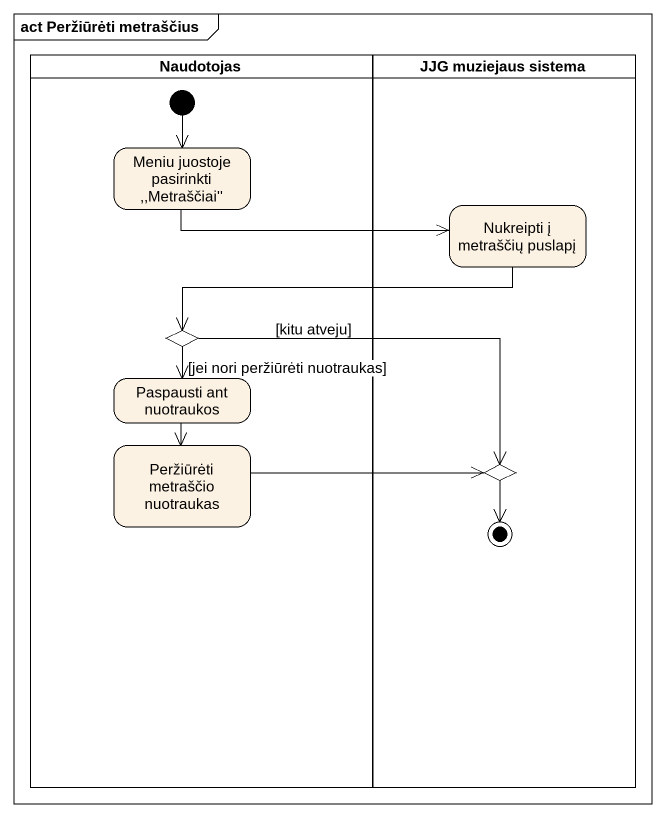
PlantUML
@startuml
mainframe act Peržiūrėti metraščius
hide empty description
state Naudotojas <<partition>> {
  state "Meniu juostoje pasirinkti ,,Metraščiai''" as Meniu_juostoje_pasirinkti
  state choice1 <<choice>>
  state "Paspausti ant nuotraukos" as Paspausti_ant_nuotraukos
  state "Peržiūrėti metraščio nuotraukas" as Peržiūrėti_metraščio
  [*] --> Meniu_juostoje_pasirinkti
}
state "JJG muziejaus sistema" as JJG_muziejaus_sistema <<partition>> {
  state "Nukreipti į metraščių puslapį" as Nukreipti_į_metraščių
  state choice2 <<choice>>
  choice2 --> [*]
}
Meniu_juostoje_pasirinkti -right-> Nukreipti_į_metraščių
Nukreipti_į_metraščių -left-> choice1
choice1 --> Paspausti_ant_nuotraukos : [jei nori peržiūrėti nuotraukas]
choice1 -right-> choice2 : [kitu atveju]
Paspausti_ant_nuotraukos --> Peržiūrėti_metraščio
Peržiūrėti_metraščio -right-> choice2
@enduml
